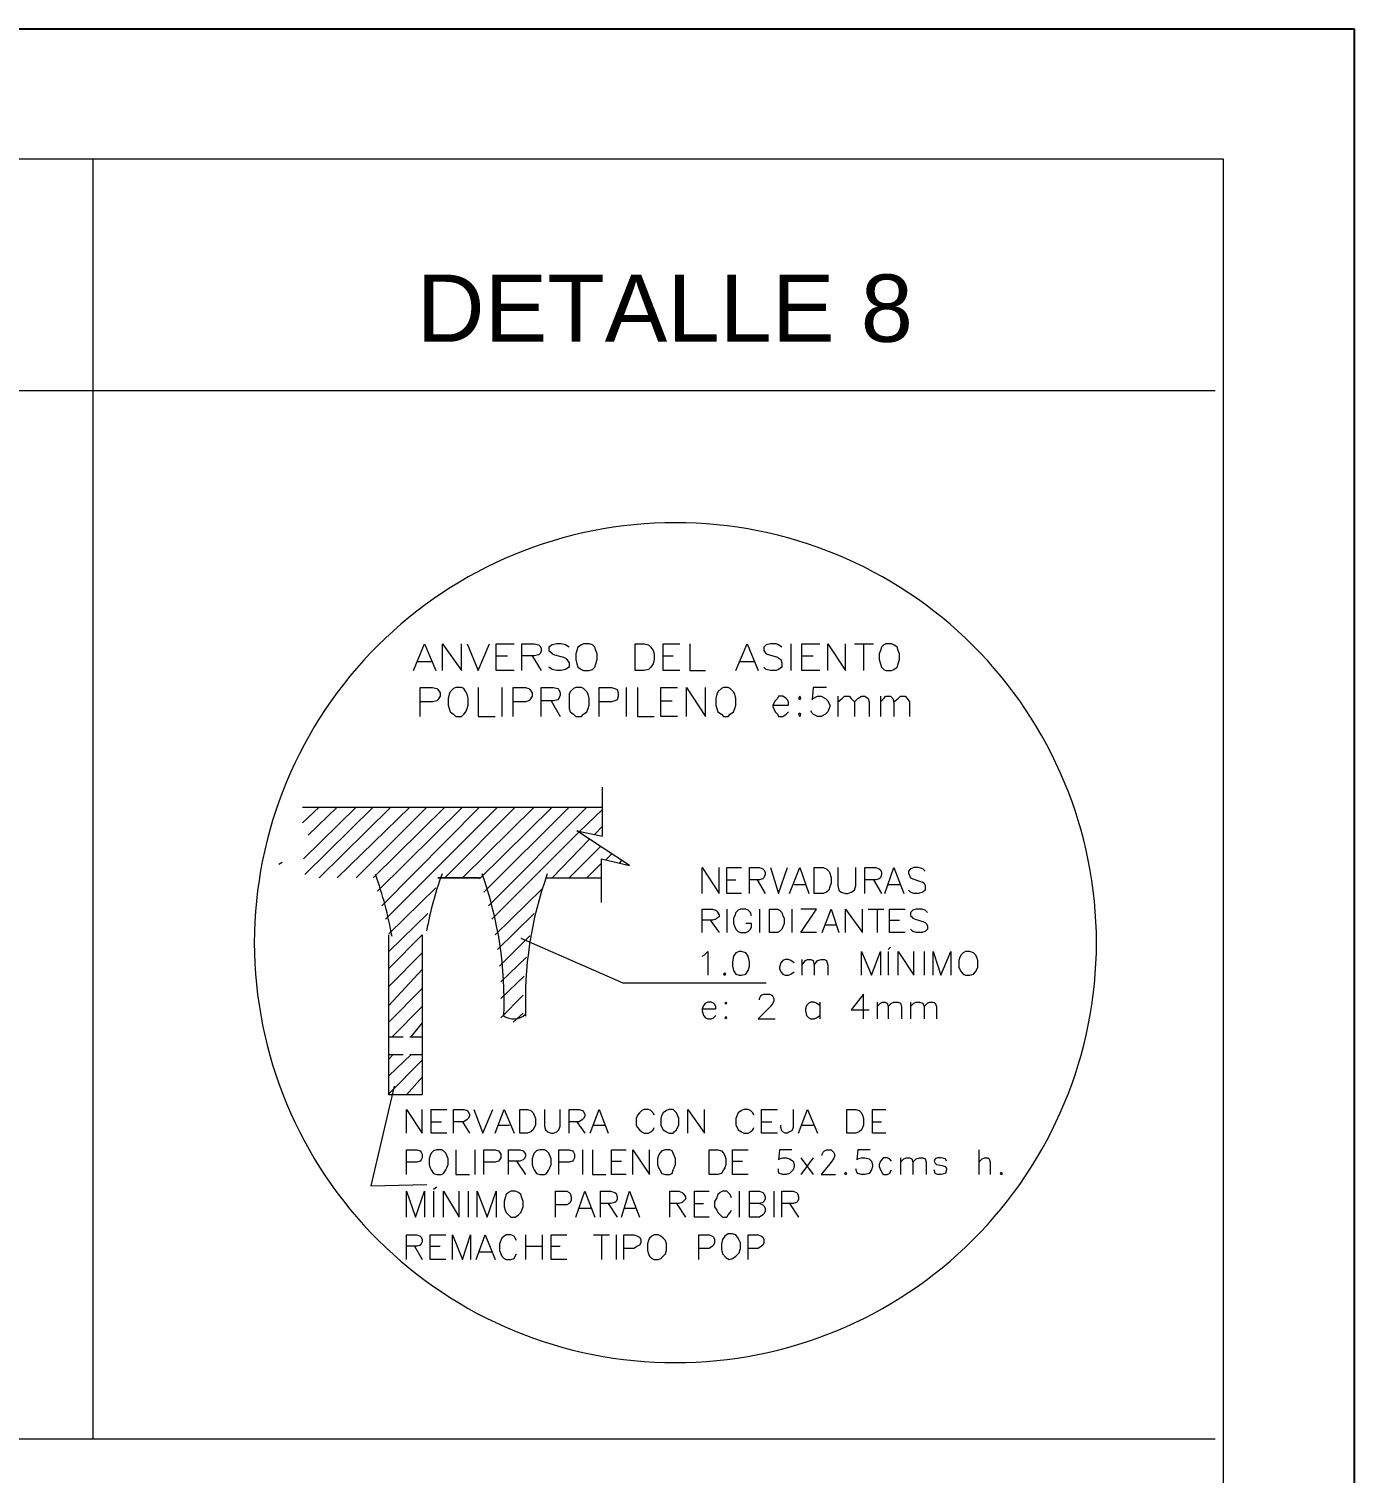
# Model space of a CAD drawing. Header units: inches. Extents: x 0.22 to 6.49, y 0.27 to 4.47.
# Drawn here: x 5.694 to 6.494, y 3.601 to 4.474 of the extents above; entities that cross this region are included whole.
import ezdxf

# ---------------------------------------------------------------- set-up
doc = ezdxf.new("R2010")
doc.units = ezdxf.units.IN
doc.header["$MEASUREMENT"] = 0
for name, color, linetype in [('PDF_PDF10_PDF9_PDF3_PDF5_0', 7, 'Continuous'), ('PDF_PDF10_PDF9_PDF3_PDF5_COTAS', 7, 'Continuous'), ('PDF_PDF10_PDF9_PDF3_PDF5_COTAS-01', 7, 'Continuous'), ('PDF_PDF10_PDF9_PDF3_PDF5_PIEZAS', 7, 'Continuous'), ('PDF_PDF10_PDF9_PDF3_PDF5_TEXTO', 7, 'Continuous'), ('PDF_Texto', 7, 'Continuous')]:
    doc.layers.add(name, color=color, linetype=linetype)
doc.layers.add('PDF_PDF10_PDF9_PDF3_PDF5_LINEAS COMPLEMENTARIAS', color=7, linetype='Continuous', true_color=0x7f7f7f)
doc.styles.add('PDF Arial', font='arial.ttf')

msp = doc.modelspace()

# ---------------------------------------------------------------- linework, layer by layer
at = {"layer": 'PDF_PDF10_PDF9_PDF3_PDF5_0', "lineweight": 5}
msp.add_lwpolyline([(0.29554, 3.62223), (0.29554, 4.39582), (6.41042, 4.39582)], dxfattribs=at)
msp.add_lwpolyline([(5.82973, 3.92205, 0.414214), (6.08421, 3.66826, 0.414214), (6.33868, 3.92205, 0.414214), (6.0842, 4.17586, 0.414214)], format="xyb", close=True, dxfattribs=at)
at = {"layer": 'PDF_PDF10_PDF9_PDF3_PDF5_0', "lineweight": 13}
for points in [[(5.99081, 3.92476), (6.0524, 3.89769), (6.13903, 3.89769)], [(5.91433, 3.83543), (5.90012, 3.77519), (5.93396, 3.77587)]]:
    msp.add_lwpolyline(points, dxfattribs=at)
at = {"layer": 'PDF_PDF10_PDF9_PDF3_PDF5_COTAS', "lineweight": 5}
msp.add_lwpolyline([(0.29554, 4.39582), (6.41516, 4.39582), (6.41516, 0.34923), (0.29554, 0.34923)], close=True, dxfattribs=at)
at = {"layer": 'PDF_PDF10_PDF9_PDF3_PDF5_COTAS-01', "lineweight": 13}
for points in [[(6.03954, 3.94642), (6.03954, 3.97282), (6.05646, 3.96876), (6.02465, 3.98974), (6.04021, 3.98635), (6.04021, 4.01613)], [(5.85883, 3.99447), (5.86898, 4.00395)], [(5.85883, 4.00395), (6.04021, 4.00395)], [(5.85951, 3.97282), (5.89132, 4.00395)], [(5.86019, 3.96334), (5.90147, 4.00395)], [(5.86222, 3.98703), (5.87981, 4.00395)], [(5.86898, 3.96131), (5.9123, 4.00395)], [(5.87981, 3.96131), (5.9238, 4.00395)], [(5.89132, 3.96131), (5.93396, 4.00395)], [(5.90147, 3.96131), (5.94479, 4.00395)], [(5.90418, 3.95319), (5.95561, 4.00395)], [(5.90688, 3.94439), (5.96577, 4.00395)], [(5.90892, 3.93627), (5.9766, 4.00395)], [(5.94479, 3.96131), (5.98742, 4.00395)], [(5.95561, 3.96131), (5.99893, 4.00395)], [(5.96577, 3.96063), (6.00976, 4.00395)], [(5.96847, 3.95251), (6.01991, 4.00395)], [(5.97118, 3.94439), (6.03074, 4.00395)], [(6.04021, 4.0026), (6.026, 3.98906), (5.97321, 3.93627)], [(6.03548, 3.98771), (6.04021, 3.99244)], [(6.00976, 3.96131), (6.03209, 3.98432)], [(6.01991, 3.96131), (6.03886, 3.98026)], [(6.04224, 3.97214), (6.04563, 3.97552)], [(5.84462, 3.96943), (5.84665, 3.97079)], [(6.03074, 3.96131), (6.03954, 3.97011)], [(6.05037, 3.97011), (6.05172, 3.97146)], [(5.91095, 3.92747), (5.93937, 3.95522)], [(5.96577, 3.96131), (5.94072, 3.96131), (5.96577, 3.96131)], [(5.97524, 3.92679), (6.00367, 3.95454)], [(6.0057, 3.96131), (6.03954, 3.96131)], [(5.91095, 3.91664), (5.93463, 3.93965)], [(5.9766, 3.918), (5.99893, 3.93965)], [(5.91095, 3.90649), (5.93125, 3.92679), (5.93125, 3.83001), (5.91095, 3.83001), (5.91095, 3.92679)], [(5.97795, 3.90784), (5.99622, 3.92612)], [(5.91095, 3.89566), (5.93125, 3.91596)], [(5.97863, 3.89837), (5.99419, 3.91326)], [(5.91095, 3.88416), (5.93125, 3.90581)], [(5.97863, 3.88822), (5.99284, 3.90175)], [(5.91095, 3.874), (5.93125, 3.89431)], [(5.97863, 3.87671), (5.99216, 3.89025)], [(5.91298, 3.8652), (5.93125, 3.88348)], [(5.98607, 3.874), (5.99216, 3.87942)], [(5.92448, 3.8652), (5.93125, 3.87333)], [(5.91095, 3.85167), (5.91365, 3.85438)], [(5.91095, 3.84152), (5.92448, 3.85438)], [(5.91095, 3.83069), (5.93125, 3.85099)], [(5.92177, 3.83001), (5.93125, 3.84084)]]:
    msp.add_lwpolyline(points, dxfattribs=at)
at = {"layer": 'PDF_PDF10_PDF9_PDF3_PDF5_COTAS-01', "lineweight": 18}
for points in [[(5.91095, 3.8652), (5.91974, 3.8652)], [(5.9238, 3.8652), (5.93125, 3.8652)], [(5.91095, 3.85438), (5.91974, 3.85438)], [(5.9238, 3.85438), (5.93125, 3.85438)]]:
    msp.add_lwpolyline(points, dxfattribs=at)
at = {"layer": 'PDF_PDF10_PDF9_PDF3_PDF5_COTAS-01', "lineweight": 13}
for centre, radius, start, end in [((5.68993, 3.88651), 0.22643, 9.96511, 19.82905), ((6.1569, 3.88722), 0.227, 160.31643, 169.31674), ((5.7536, 3.8872), 0.22706, 357.60477, 19.68273), ((6.22057, 3.8872), 0.22706, 160.31727, 182.39523), ((5.98641, 3.88652), 0.01049, 233.79213, 313.04138)]:
    msp.add_arc(centre, radius, start, end, dxfattribs=at)
at = {"layer": 'PDF_PDF10_PDF9_PDF3_PDF5_LINEAS COMPLEMENTARIAS', "lineweight": 5}
for points in [[(5.73227, 3.62223), (5.73227, 4.39582)], [(0.29554, 4.25572), (6.41042, 4.25572)], [(0.29554, 3.62223), (6.41042, 3.62223)]]:
    msp.add_lwpolyline(points, dxfattribs=at)
at = {"layer": 'PDF_PDF10_PDF9_PDF3_PDF5_PIEZAS', "lineweight": 25}
msp.add_lwpolyline([(6.49435, 4.47432), (6.49435, 0.27072), (0.21703, 0.27072), (0.21703, 4.47432)], close=True, dxfattribs=at)
at = {"layer": 'PDF_PDF10_PDF9_PDF3_PDF5_TEXTO', "lineweight": 18}
for points in [[(5.92584, 4.08652), (5.9326, 4.10276), (5.93937, 4.08652)], [(5.94343, 4.08652), (5.94343, 4.10276), (5.95494, 4.08652), (5.95494, 4.10276)], [(5.95832, 4.10276), (5.96509, 4.08652), (5.97186, 4.10276)], [(5.98675, 4.08652), (5.97592, 4.08652), (5.97592, 4.10276), (5.98675, 4.10276)], [(5.99148, 4.08652), (5.99148, 4.10276), (5.99893, 4.10276), (6.00164, 4.10208), (6.00231, 4.10141), (6.00299, 4.10005), (6.00299, 4.09802), (6.00231, 4.09667), (6.00164, 4.09599), (5.99893, 4.09532), (5.99148, 4.09532)], [(6.01991, 4.10073), (6.01788, 4.10208), (6.01517, 4.10276), (6.01247, 4.10276), (6.00976, 4.10208), (6.00773, 4.10073), (6.00773, 4.0987), (6.00908, 4.09735), (6.00976, 4.09667), (6.01111, 4.09599), (6.01653, 4.09464), (6.01788, 4.09396), (6.01856, 4.09329), (6.01991, 4.09126), (6.01991, 4.08855), (6.01788, 4.0872), (6.01517, 4.08652), (6.01247, 4.08652), (6.00976, 4.0872), (6.00773, 4.08855)], [(6.08691, 4.08652), (6.07676, 4.08652), (6.07676, 4.10276), (6.08691, 4.10276)], [(6.093, 4.10276), (6.093, 4.08652), (6.10248, 4.08652)], [(6.12075, 4.08652), (6.12752, 4.10276), (6.13429, 4.08652)], [(6.1485, 4.10073), (6.14647, 4.10208), (6.14512, 4.10276), (6.14173, 4.10276), (6.13903, 4.10208), (6.13767, 4.10073), (6.13767, 4.0987), (6.13835, 4.09735), (6.13903, 4.09667), (6.14106, 4.09599), (6.1458, 4.09464), (6.14647, 4.09396), (6.14783, 4.09329), (6.1485, 4.09126), (6.1485, 4.08855), (6.14647, 4.0872), (6.14512, 4.08652), (6.14173, 4.08652), (6.13903, 4.0872), (6.13767, 4.08855)], [(6.15392, 4.10276), (6.15392, 4.08652)], [(6.17151, 4.08652), (6.16068, 4.08652), (6.16068, 4.10276), (6.17151, 4.10276)], [(6.17625, 4.08652), (6.17625, 4.10276), (6.18708, 4.08652), (6.18708, 4.10276)], [(6.19249, 4.10276), (6.204, 4.10276)], [(6.19791, 4.10276), (6.19791, 4.08652)], [(5.97592, 4.09532), (5.98269, 4.09532)], [(5.99758, 4.09532), (6.00299, 4.08652)], [(6.07676, 4.09532), (6.08285, 4.09532)], [(6.16068, 4.09532), (6.16745, 4.09532)], [(5.92854, 4.09193), (5.93666, 4.09193)], [(6.12346, 4.09193), (6.13158, 4.09193)], [(5.9299, 4.05877), (5.9299, 4.07637), (5.93734, 4.07637), (5.94005, 4.07569), (5.94072, 4.07501), (5.94208, 4.07298), (5.94208, 4.07095), (5.94072, 4.06892), (5.94005, 4.06824), (5.93734, 4.06757), (5.9299, 4.06757)], [(5.96509, 4.07637), (5.96509, 4.05877), (5.97524, 4.05877)], [(5.9793, 4.07637), (5.9793, 4.05877)], [(5.98607, 4.05877), (5.98607, 4.07637), (5.99352, 4.07637), (5.99555, 4.07569), (5.99622, 4.07501), (5.99758, 4.07298), (5.99758, 4.07095), (5.99622, 4.06892), (5.99555, 4.06824), (5.99352, 4.06757), (5.98607, 4.06757)], [(6.00299, 4.05877), (6.00299, 4.07637), (6.01044, 4.07637), (6.01314, 4.07569), (6.01382, 4.07501), (6.0145, 4.07298), (6.0145, 4.07163), (6.01382, 4.0696), (6.01314, 4.06892), (6.01044, 4.06824), (6.00299, 4.06824)], [(6.03818, 4.05877), (6.03818, 4.07637), (6.04563, 4.07637), (6.04766, 4.07569), (6.04901, 4.07501), (6.04969, 4.07298), (6.04969, 4.07095), (6.04901, 4.06892), (6.04766, 4.06824), (6.04563, 4.06757), (6.03818, 4.06757)], [(6.05443, 4.07637), (6.05443, 4.05877)], [(6.0612, 4.07637), (6.0612, 4.05877), (6.07135, 4.05877)], [(6.08556, 4.05877), (6.07541, 4.05877), (6.07541, 4.07637), (6.08556, 4.07637)], [(6.09097, 4.05877), (6.09097, 4.07637), (6.10248, 4.05877), (6.10248, 4.07637)], [(6.17557, 4.07637), (6.16745, 4.07637), (6.16678, 4.06892), (6.16745, 4.0696), (6.17016, 4.07095), (6.17219, 4.07095), (6.1749, 4.0696), (6.17625, 4.06824), (6.1776, 4.06554), (6.1776, 4.06486), (6.17625, 4.06148), (6.1749, 4.06012), (6.17219, 4.05877), (6.17016, 4.05877), (6.16745, 4.06012), (6.16678, 4.0608), (6.1661, 4.06215)], [(6.00908, 4.06824), (6.0145, 4.05877)], [(6.07541, 4.06824), (6.08218, 4.06824)], [(6.14309, 4.06554), (6.15256, 4.06554), (6.15256, 4.06757), (6.15189, 4.06892), (6.15121, 4.0696), (6.14918, 4.07095), (6.14647, 4.07095), (6.1458, 4.0696), (6.14444, 4.06824), (6.14309, 4.06554), (6.14309, 4.06486), (6.14444, 4.06148), (6.1458, 4.06012), (6.14647, 4.05877), (6.14918, 4.05877), (6.15121, 4.06012), (6.15256, 4.06148)], [(6.18234, 4.07095), (6.18234, 4.05877)], [(6.18234, 4.06757), (6.18505, 4.0696), (6.1864, 4.07095), (6.18911, 4.07095), (6.19046, 4.0696), (6.19249, 4.06757), (6.19249, 4.05877)], [(6.19249, 4.06757), (6.19452, 4.0696), (6.19656, 4.07095), (6.19859, 4.07095), (6.20062, 4.0696), (6.20129, 4.06757), (6.20129, 4.05877)], [(6.20806, 4.07095), (6.20806, 4.05877)], [(6.20806, 4.06757), (6.21009, 4.0696), (6.21144, 4.07095), (6.21415, 4.07095), (6.21551, 4.0696), (6.21618, 4.06757), (6.21618, 4.05877)], [(6.21618, 4.06757), (6.21889, 4.0696), (6.22024, 4.07095), (6.22295, 4.07095), (6.2243, 4.0696), (6.22566, 4.06757), (6.22566, 4.05877)], [(6.10045, 3.95184), (6.10045, 3.9674), (6.1106, 3.95184), (6.1106, 3.9674)], [(6.12414, 3.95184), (6.11534, 3.95184), (6.11534, 3.9674), (6.12414, 3.9674)], [(6.12888, 3.95184), (6.12888, 3.9674), (6.13497, 3.9674), (6.137, 3.96672), (6.13767, 3.96605), (6.13835, 3.96469), (6.13835, 3.96334), (6.13767, 3.96131), (6.137, 3.96063), (6.13497, 3.95996), (6.12888, 3.95996)], [(6.14173, 3.9674), (6.14647, 3.95184), (6.15189, 3.9674)], [(6.15324, 3.95184), (6.15933, 3.9674), (6.16475, 3.95184)], [(6.18234, 3.9674), (6.18234, 3.95657), (6.18302, 3.95387), (6.18437, 3.95251), (6.18708, 3.95184), (6.18843, 3.95184), (6.19046, 3.95251), (6.19249, 3.95387), (6.19317, 3.95657), (6.19317, 3.9674)], [(6.19859, 3.95184), (6.19859, 3.9674), (6.20535, 3.9674), (6.20738, 3.96672), (6.20806, 3.96605), (6.20874, 3.96469), (6.20874, 3.96334), (6.20806, 3.96131), (6.20738, 3.96063), (6.20535, 3.95996), (6.19859, 3.95996)], [(6.21077, 3.95184), (6.21618, 3.9674), (6.22227, 3.95184)], [(6.23513, 3.96537), (6.23378, 3.96672), (6.23107, 3.9674), (6.22836, 3.9674), (6.22633, 3.96672), (6.22498, 3.96537), (6.22498, 3.96402), (6.22566, 3.96266), (6.22633, 3.96131), (6.22769, 3.96063), (6.23175, 3.95928), (6.23378, 3.9586), (6.23446, 3.95793), (6.23513, 3.95657), (6.23513, 3.95387), (6.23378, 3.95251), (6.23107, 3.95184), (6.22836, 3.95184), (6.22633, 3.95251), (6.22498, 3.95387)], [(6.11534, 3.95996), (6.12075, 3.95996)], [(6.13361, 3.95996), (6.13835, 3.95184)], [(6.15595, 3.95725), (6.16272, 3.95725)], [(6.204, 3.95996), (6.20874, 3.95184)], [(6.2128, 3.95725), (6.22024, 3.95725)], [(6.10045, 3.92815), (6.10045, 3.94236), (6.10654, 3.94236), (6.10857, 3.94168), (6.10925, 3.94101), (6.1106, 3.93898), (6.1106, 3.93762), (6.10925, 3.93695), (6.10857, 3.93627), (6.10654, 3.93559), (6.10045, 3.93559)], [(6.11534, 3.94236), (6.11534, 3.92815)], [(6.13023, 3.9383), (6.12955, 3.94033), (6.1282, 3.94168), (6.12684, 3.94236), (6.12346, 3.94236), (6.12211, 3.94168), (6.12075, 3.94033), (6.12008, 3.9383), (6.1194, 3.93695), (6.1194, 3.93356), (6.12008, 3.93153), (6.12075, 3.93018), (6.12211, 3.92882), (6.12346, 3.92815), (6.12684, 3.92815), (6.1282, 3.92882), (6.12955, 3.93018), (6.13023, 3.93153), (6.13023, 3.93356), (6.12684, 3.93356)], [(6.13497, 3.94236), (6.13497, 3.92815)], [(6.15459, 3.94236), (6.15459, 3.92815)], [(6.16948, 3.92815), (6.16001, 3.92815), (6.16948, 3.94236), (6.16001, 3.94236)], [(6.17287, 3.92815), (6.17828, 3.94236), (6.18302, 3.92815)], [(6.18708, 3.92815), (6.18708, 3.94236), (6.19723, 3.92815), (6.19723, 3.94236)], [(6.20062, 3.94236), (6.21009, 3.94236)], [(6.20603, 3.94236), (6.20603, 3.92815)], [(6.22295, 3.92815), (6.21348, 3.92815), (6.21348, 3.94236), (6.22295, 3.94236)], [(6.23649, 3.94033), (6.23513, 3.94168), (6.2331, 3.94236), (6.22972, 3.94236), (6.22769, 3.94168), (6.22633, 3.94033), (6.22633, 3.9383), (6.22701, 3.93762), (6.22769, 3.93695), (6.22904, 3.93627), (6.23378, 3.93492), (6.23513, 3.93424), (6.23581, 3.93356), (6.23649, 3.93221), (6.23649, 3.93018), (6.23513, 3.92882), (6.2331, 3.92815), (6.22972, 3.92815), (6.22769, 3.92882), (6.22633, 3.93018)], [(6.10519, 3.93559), (6.1106, 3.92815)], [(6.1749, 3.93288), (6.18099, 3.93288)], [(6.21348, 3.93559), (6.21957, 3.93559)], [(6.2128, 3.918), (6.21415, 3.91935)], [(6.10045, 3.91393), (6.1018, 3.91461), (6.10383, 3.91664), (6.10383, 3.90243)], [(6.15595, 3.90987), (6.15392, 3.91123), (6.15256, 3.9119), (6.15053, 3.9119), (6.14918, 3.91123), (6.14783, 3.90987), (6.14715, 3.90717), (6.14715, 3.90649), (6.14783, 3.90446), (6.14918, 3.90311), (6.15053, 3.90243), (6.15256, 3.90243), (6.15392, 3.90311), (6.15595, 3.90446)], [(6.16068, 3.9119), (6.16068, 3.90243)], [(6.16068, 3.90852), (6.16272, 3.91123), (6.16407, 3.9119), (6.1661, 3.9119), (6.16745, 3.91123), (6.16813, 3.90852), (6.16813, 3.90243)], [(6.16813, 3.90852), (6.17016, 3.91123), (6.17219, 3.9119), (6.17422, 3.9119), (6.17557, 3.91123), (6.17625, 3.90852), (6.17625, 3.90243)], [(6.19656, 3.90243), (6.19656, 3.91664), (6.20265, 3.90243), (6.20806, 3.91664), (6.20806, 3.90243)], [(6.2128, 3.91664), (6.2128, 3.90243)], [(6.21889, 3.90243), (6.21889, 3.91664), (6.22836, 3.90243), (6.22836, 3.91664)], [(6.23446, 3.91664), (6.23446, 3.90243)], [(6.23987, 3.90243), (6.23987, 3.91664), (6.24461, 3.90243), (6.2507, 3.91664), (6.2507, 3.90243)], [(6.10045, 3.88212), (6.10857, 3.88212), (6.10857, 3.88348), (6.10789, 3.88483), (6.10722, 3.88551), (6.10586, 3.88619), (6.10383, 3.88619), (6.10248, 3.88551), (6.10113, 3.88416), (6.10045, 3.88212), (6.10045, 3.88077), (6.10113, 3.87806), (6.10248, 3.87671), (6.10383, 3.87603), (6.10586, 3.87603), (6.10722, 3.87671), (6.10857, 3.87806)], [(6.13497, 3.88754), (6.13497, 3.88822), (6.13564, 3.88957), (6.13632, 3.89025), (6.13767, 3.89092), (6.14106, 3.89092), (6.14241, 3.89025), (6.14309, 3.88957), (6.14376, 3.88822), (6.14376, 3.88686), (6.14309, 3.88551), (6.14173, 3.88348), (6.13429, 3.87603), (6.14444, 3.87603)], [(6.17151, 3.88416), (6.16948, 3.88551), (6.16813, 3.88619), (6.1661, 3.88619), (6.16475, 3.88551), (6.16339, 3.88416), (6.16272, 3.88212), (6.16272, 3.88077), (6.16339, 3.87806), (6.16475, 3.87671), (6.1661, 3.87603), (6.16813, 3.87603), (6.16948, 3.87671), (6.17151, 3.87806)], [(6.17151, 3.88619), (6.17151, 3.87603)], [(6.19791, 3.87603), (6.19791, 3.89092), (6.19046, 3.88145), (6.20129, 3.88145)], [(6.20603, 3.88619), (6.20603, 3.87603)], [(6.20603, 3.88348), (6.20806, 3.88551), (6.20941, 3.88619), (6.21077, 3.88619), (6.21212, 3.88551), (6.2128, 3.88348), (6.2128, 3.87603)], [(6.2128, 3.88348), (6.21483, 3.88551), (6.21618, 3.88619), (6.21889, 3.88619), (6.22024, 3.88551), (6.22092, 3.88348), (6.22092, 3.87603)], [(6.22633, 3.88619), (6.22633, 3.87603)], [(6.22633, 3.88348), (6.22836, 3.88551), (6.22972, 3.88619), (6.23175, 3.88619), (6.23378, 3.88551), (6.23446, 3.88348), (6.23446, 3.87603)], [(6.23446, 3.88348), (6.23649, 3.88551), (6.23784, 3.88619), (6.23987, 3.88619), (6.24122, 3.88551), (6.2419, 3.88348), (6.2419, 3.87603)], [(5.92177, 3.807), (5.92177, 3.82121), (5.93125, 3.807), (5.93125, 3.82121)], [(5.94614, 3.807), (5.93666, 3.807), (5.93666, 3.82121), (5.94614, 3.82121)], [(5.9502, 3.807), (5.9502, 3.82121), (5.95629, 3.82121), (5.95832, 3.82054), (5.959, 3.81986), (5.95968, 3.81851), (5.95968, 3.81715), (5.959, 3.8158), (5.95832, 3.81512), (5.95629, 3.81377), (5.9502, 3.81377)], [(5.96238, 3.82121), (5.9678, 3.807), (5.97389, 3.82121)], [(5.97524, 3.807), (5.98066, 3.82121), (5.98675, 3.807)], [(6.00502, 3.82121), (6.00502, 3.81106), (6.0057, 3.80903), (6.00705, 3.80768), (6.00908, 3.807), (6.01044, 3.807), (6.01247, 3.80768), (6.01382, 3.80903), (6.0145, 3.81106), (6.0145, 3.82121)], [(6.01991, 3.807), (6.01991, 3.82121), (6.026, 3.82121), (6.02803, 3.82054), (6.02871, 3.81986), (6.02939, 3.81851), (6.02939, 3.81715), (6.02871, 3.8158), (6.02803, 3.81512), (6.026, 3.81377), (6.01991, 3.81377)], [(6.03277, 3.807), (6.03818, 3.82121), (6.0436, 3.807)], [(6.07135, 3.81783), (6.07067, 3.81918), (6.06932, 3.82054), (6.06796, 3.82121), (6.06526, 3.82121), (6.0639, 3.82054), (6.06255, 3.81918), (6.0612, 3.81783), (6.06052, 3.8158), (6.06052, 3.81174), (6.0612, 3.81038), (6.06255, 3.80903), (6.0639, 3.80768), (6.06526, 3.807), (6.06796, 3.807), (6.06932, 3.80768), (6.07067, 3.80903), (6.07135, 3.81038)], [(6.09165, 3.807), (6.09165, 3.82121), (6.1018, 3.807), (6.1018, 3.82121)], [(6.13158, 3.81783), (6.13091, 3.81918), (6.12955, 3.82054), (6.1282, 3.82121), (6.12549, 3.82121), (6.12414, 3.82054), (6.12211, 3.81918), (6.12143, 3.81783), (6.12075, 3.8158), (6.12075, 3.81174), (6.12143, 3.81038), (6.12211, 3.80903), (6.12414, 3.80768), (6.12549, 3.807), (6.1282, 3.807), (6.12955, 3.80768), (6.13091, 3.80903), (6.13158, 3.81038)], [(6.1458, 3.807), (6.13632, 3.807), (6.13632, 3.82121), (6.1458, 3.82121)], [(6.15527, 3.82121), (6.15527, 3.81038), (6.15459, 3.80835), (6.15324, 3.80768), (6.15189, 3.807), (6.15053, 3.807), (6.14918, 3.80768), (6.1485, 3.80835), (6.14783, 3.81038), (6.14783, 3.81174)], [(6.15865, 3.807), (6.16407, 3.82121), (6.17016, 3.807)], [(6.21144, 3.807), (6.20332, 3.807), (6.20332, 3.82121), (6.21144, 3.82121)], [(5.93666, 3.81377), (5.94276, 3.81377)], [(5.95561, 3.81377), (5.95968, 3.807)], [(5.97727, 3.81174), (5.98404, 3.81174)], [(6.02465, 3.81377), (6.02939, 3.807)], [(6.0348, 3.81174), (6.04157, 3.81174)], [(6.13632, 3.81377), (6.14241, 3.81377)], [(6.16068, 3.81174), (6.16745, 3.81174)], [(6.20332, 3.81377), (6.20874, 3.81377)], [(5.92177, 3.78196), (5.92177, 3.79685), (5.92787, 3.79685), (5.9299, 3.79617), (5.93057, 3.79549), (5.93125, 3.79414), (5.93125, 3.79211), (5.93057, 3.79076), (5.9299, 3.79008), (5.92787, 3.7894), (5.92177, 3.7894)], [(5.95155, 3.79685), (5.95155, 3.78196), (5.95968, 3.78196)], [(5.96306, 3.79685), (5.96306, 3.78196)], [(5.96847, 3.78196), (5.96847, 3.79685), (5.97524, 3.79685), (5.97727, 3.79617), (5.97795, 3.79549), (5.97863, 3.79414), (5.97863, 3.79211), (5.97795, 3.79076), (5.97727, 3.79008), (5.97524, 3.7894), (5.96847, 3.7894)], [(5.98336, 3.78196), (5.98336, 3.79685), (5.99013, 3.79685), (5.99216, 3.79617), (5.99284, 3.79549), (5.99352, 3.79414), (5.99352, 3.79279), (5.99284, 3.79143), (5.99216, 3.79076), (5.99013, 3.79008), (5.98336, 3.79008)], [(5.9881, 3.79008), (5.99352, 3.78196)], [(6.01382, 3.78196), (6.01382, 3.79685), (6.01991, 3.79685), (6.02194, 3.79617), (6.02262, 3.79549), (6.02329, 3.79414), (6.02329, 3.79211), (6.02262, 3.79076), (6.02194, 3.79008), (6.01991, 3.7894), (6.01382, 3.7894)], [(6.02803, 3.79685), (6.02803, 3.78196)], [(6.03412, 3.79685), (6.03412, 3.78196), (6.04224, 3.78196)], [(6.05443, 3.78196), (6.04563, 3.78196), (6.04563, 3.79685), (6.05443, 3.79685)], [(6.04563, 3.79008), (6.05172, 3.79008)], [(6.05849, 3.78196), (6.05849, 3.79685), (6.06864, 3.78196), (6.06864, 3.79685)], [(6.1282, 3.78196), (6.11872, 3.78196), (6.11872, 3.79685), (6.1282, 3.79685)], [(6.11872, 3.79008), (6.12481, 3.79008)], [(6.15459, 3.79685), (6.14715, 3.79685), (6.14647, 3.79076), (6.14715, 3.79143), (6.14918, 3.79211), (6.15121, 3.79211), (6.15324, 3.79143), (6.15527, 3.79008), (6.15595, 3.78805), (6.15595, 3.7867), (6.15527, 3.78467), (6.15324, 3.78264), (6.15121, 3.78196), (6.14918, 3.78196), (6.14715, 3.78264), (6.14647, 3.78331), (6.14647, 3.78534)], [(6.16001, 3.79211), (6.16745, 3.78196)], [(6.16745, 3.79211), (6.16001, 3.78196)], [(6.17287, 3.79346), (6.17287, 3.79414), (6.17354, 3.79549), (6.17422, 3.79617), (6.17557, 3.79685), (6.17828, 3.79685), (6.17896, 3.79617), (6.17964, 3.79549), (6.18031, 3.79414), (6.18031, 3.79279), (6.17964, 3.79143), (6.17828, 3.7894), (6.17219, 3.78196), (6.18099, 3.78196)], [(6.20197, 3.79685), (6.19452, 3.79685), (6.19385, 3.79076), (6.19452, 3.79143), (6.19656, 3.79211), (6.19859, 3.79211), (6.20129, 3.79143), (6.20265, 3.79008), (6.20332, 3.78805), (6.20332, 3.7867), (6.20265, 3.78467), (6.20129, 3.78264), (6.19859, 3.78196), (6.19656, 3.78196), (6.19452, 3.78264), (6.19385, 3.78331), (6.19317, 3.78534)], [(6.21483, 3.79008), (6.21348, 3.79143), (6.21212, 3.79211), (6.21009, 3.79211), (6.20941, 3.79143), (6.20806, 3.79008), (6.20738, 3.78805), (6.20738, 3.7867), (6.20806, 3.78467), (6.20941, 3.78264), (6.21009, 3.78196), (6.21212, 3.78196), (6.21348, 3.78264), (6.21483, 3.78467)], [(6.22024, 3.79211), (6.22024, 3.78196)], [(6.22024, 3.7894), (6.22227, 3.79143), (6.22363, 3.79211), (6.22566, 3.79211), (6.22701, 3.79143), (6.22769, 3.7894), (6.22769, 3.78196)], [(6.22769, 3.7894), (6.22972, 3.79143), (6.23175, 3.79211), (6.23378, 3.79211), (6.23513, 3.79143), (6.23581, 3.7894), (6.23581, 3.78196)], [(6.24799, 3.79008), (6.24732, 3.79143), (6.24461, 3.79211), (6.24258, 3.79211), (6.24122, 3.79143), (6.24055, 3.79008), (6.24122, 3.78873), (6.2419, 3.78805), (6.24528, 3.78737), (6.24732, 3.7867), (6.24799, 3.78534), (6.24799, 3.78467), (6.24732, 3.78264), (6.24461, 3.78196), (6.24258, 3.78196), (6.24122, 3.78264), (6.24055, 3.78467)], [(6.26762, 3.79685), (6.26762, 3.78196)], [(6.26762, 3.7894), (6.26965, 3.79143), (6.271, 3.79211), (6.27303, 3.79211), (6.27371, 3.79143), (6.27439, 3.7894), (6.27439, 3.78196)], [(5.92177, 3.75624), (5.92177, 3.77181), (5.92719, 3.75624), (5.9326, 3.77181), (5.9326, 3.75624)], [(5.93802, 3.77316), (5.94005, 3.77451)], [(5.93802, 3.77181), (5.93802, 3.75624)], [(5.94411, 3.75624), (5.94411, 3.77181), (5.95358, 3.75624), (5.95358, 3.77181)], [(5.959, 3.77181), (5.959, 3.75624)], [(5.96441, 3.75624), (5.96441, 3.77181), (5.9705, 3.75624), (5.97592, 3.77181), (5.97592, 3.75624)], [(6.01179, 3.75624), (6.01179, 3.77181), (6.01856, 3.77181), (6.01991, 3.77113), (6.02059, 3.77045), (6.02126, 3.76842), (6.02126, 3.76639), (6.02059, 3.76504), (6.01991, 3.76436), (6.01856, 3.76368), (6.01179, 3.76368)], [(6.02397, 3.75624), (6.02939, 3.77181), (6.03548, 3.75624)], [(6.03886, 3.75624), (6.03886, 3.77181), (6.04495, 3.77181), (6.04766, 3.77113), (6.04834, 3.77045), (6.04901, 3.76842), (6.04901, 3.76707), (6.04834, 3.76572), (6.04766, 3.76504), (6.04495, 3.76436), (6.03886, 3.76436)], [(6.05172, 3.75624), (6.05646, 3.77181), (6.06255, 3.75624)], [(6.08082, 3.75624), (6.08082, 3.77181), (6.08624, 3.77181), (6.08827, 3.77113), (6.08894, 3.77045), (6.0903, 3.76842), (6.0903, 3.76707), (6.08894, 3.76572), (6.08827, 3.76504), (6.08624, 3.76436), (6.08082, 3.76436)], [(6.10451, 3.75624), (6.09571, 3.75624), (6.09571, 3.77181), (6.10451, 3.77181)], [(6.11805, 3.76775), (6.11737, 3.76978), (6.11602, 3.77113), (6.11534, 3.77181), (6.11263, 3.77181), (6.11128, 3.77113), (6.10992, 3.76978), (6.10925, 3.76775), (6.10789, 3.76572), (6.10789, 3.76233), (6.10925, 3.7603), (6.10992, 3.75895), (6.11128, 3.75759), (6.11263, 3.75624), (6.11534, 3.75624), (6.11602, 3.75759), (6.11737, 3.75895), (6.11805, 3.7603)], [(6.12278, 3.77181), (6.12278, 3.75624)], [(6.13497, 3.76436), (6.137, 3.76368), (6.13767, 3.76301), (6.13835, 3.76165), (6.13835, 3.75962), (6.13767, 3.75827), (6.137, 3.75759), (6.13497, 3.75624), (6.12888, 3.75624), (6.12888, 3.77181), (6.13497, 3.77181), (6.137, 3.77113), (6.13767, 3.77045), (6.13835, 3.76842), (6.13835, 3.76707), (6.13767, 3.76572), (6.137, 3.76504), (6.13497, 3.76436), (6.12888, 3.76436)], [(6.14376, 3.77181), (6.14376, 3.75624)], [(6.1485, 3.75624), (6.1485, 3.77181), (6.15527, 3.77181), (6.1573, 3.77113), (6.15798, 3.77045), (6.15865, 3.76842), (6.15865, 3.76707), (6.15798, 3.76572), (6.1573, 3.76504), (6.15527, 3.76436), (6.1485, 3.76436)], [(6.0436, 3.76436), (6.04901, 3.75624)], [(6.08488, 3.76436), (6.0903, 3.75624)], [(6.09571, 3.76436), (6.10113, 3.76436)], [(6.15324, 3.76436), (6.15865, 3.75624)], [(6.026, 3.76165), (6.03345, 3.76165)], [(6.05307, 3.76165), (6.05984, 3.76165)], [(5.92177, 3.73052), (5.92177, 3.74541), (5.92787, 3.74541), (5.9299, 3.74473), (5.93057, 3.74406), (5.93125, 3.7427), (5.93125, 3.74135), (5.93057, 3.74), (5.9299, 3.73932), (5.92787, 3.73864), (5.92177, 3.73864)], [(5.94546, 3.73052), (5.93599, 3.73052), (5.93599, 3.74541), (5.94546, 3.74541)], [(5.94952, 3.73052), (5.94952, 3.74541), (5.95561, 3.73052), (5.96035, 3.74541), (5.96035, 3.73052)], [(5.96374, 3.73052), (5.96915, 3.74541), (5.97524, 3.73052)], [(5.9881, 3.74203), (5.98742, 3.74338), (5.98675, 3.74473), (5.98472, 3.74541), (5.98201, 3.74541), (5.98066, 3.74473), (5.9793, 3.74338), (5.97863, 3.74203), (5.97795, 3.74), (5.97795, 3.73594), (5.97863, 3.73391), (5.9793, 3.73255), (5.98066, 3.7312), (5.98201, 3.73052), (5.98472, 3.73052), (5.98675, 3.7312), (5.98742, 3.73255), (5.9881, 3.73391)], [(5.99352, 3.74541), (5.99352, 3.73052)], [(6.00367, 3.74541), (6.00367, 3.73052)], [(6.01856, 3.73052), (6.00908, 3.73052), (6.00908, 3.74541), (6.01856, 3.74541)], [(6.0348, 3.74541), (6.04428, 3.74541)], [(6.03954, 3.74541), (6.03954, 3.73052)], [(6.04834, 3.74541), (6.04834, 3.73052)], [(6.05307, 3.73052), (6.05307, 3.74541), (6.05916, 3.74541), (6.0612, 3.74473), (6.06255, 3.74406), (6.06323, 3.7427), (6.06323, 3.74067), (6.06255, 3.73932), (6.0612, 3.73864), (6.05916, 3.73729), (6.05307, 3.73729)], [(6.09842, 3.73052), (6.09842, 3.74541), (6.10451, 3.74541), (6.10654, 3.74473), (6.10722, 3.74406), (6.10789, 3.7427), (6.10789, 3.74067), (6.10722, 3.73932), (6.10654, 3.73864), (6.10451, 3.73729), (6.09842, 3.73729)], [(6.1282, 3.73052), (6.1282, 3.74541), (6.13429, 3.74541), (6.13632, 3.74473), (6.137, 3.74406), (6.13767, 3.7427), (6.13767, 3.74067), (6.137, 3.73932), (6.13632, 3.73864), (6.13429, 3.73729), (6.1282, 3.73729)], [(5.92651, 3.73864), (5.93125, 3.73052)], [(5.93599, 3.73864), (5.94208, 3.73864)], [(5.99352, 3.73864), (6.00367, 3.73864)], [(6.00908, 3.73864), (6.0145, 3.73864)], [(5.96577, 3.73526), (5.97321, 3.73526)]]:
    msp.add_lwpolyline(points, dxfattribs=at)
for points in [[(6.02871, 4.10276), (6.02736, 4.10208), (6.02532, 4.10073), (6.02465, 4.0987), (6.02397, 4.09667), (6.02397, 4.09329), (6.02465, 4.09058), (6.02532, 4.08855), (6.02736, 4.0872), (6.02871, 4.08652), (6.03209, 4.08652), (6.03412, 4.0872), (6.03548, 4.08855), (6.03615, 4.09058), (6.03683, 4.09329), (6.03683, 4.09667), (6.03615, 4.0987), (6.03548, 4.10073), (6.03412, 4.10208), (6.03209, 4.10276)], [(6.05984, 4.08652), (6.05984, 4.10276), (6.06526, 4.10276), (6.06796, 4.10208), (6.06932, 4.10073), (6.07067, 4.0987), (6.07135, 4.09667), (6.07135, 4.09329), (6.07067, 4.09058), (6.06932, 4.08855), (6.06796, 4.0872), (6.06526, 4.08652)], [(6.21144, 4.10276), (6.21009, 4.10208), (6.20874, 4.10073), (6.20806, 4.0987), (6.20738, 4.09667), (6.20738, 4.09329), (6.20806, 4.09058), (6.20874, 4.08855), (6.21009, 4.0872), (6.21144, 4.08652), (6.21483, 4.08652), (6.21618, 4.0872), (6.21821, 4.08855), (6.21889, 4.09058), (6.21957, 4.09329), (6.21957, 4.09667), (6.21889, 4.0987), (6.21821, 4.10073), (6.21618, 4.10208), (6.21483, 4.10276)], [(5.95155, 4.07637), (5.9502, 4.07569), (5.94817, 4.07366), (5.94749, 4.07231), (5.94682, 4.0696), (5.94682, 4.06554), (5.94749, 4.06351), (5.94817, 4.06148), (5.9502, 4.06012), (5.95155, 4.05877), (5.95494, 4.05877), (5.95629, 4.06012), (5.95764, 4.06148), (5.95832, 4.06351), (5.959, 4.06554), (5.959, 4.0696), (5.95832, 4.07231), (5.95764, 4.07366), (5.95629, 4.07569), (5.95494, 4.07637)], [(6.02397, 4.07637), (6.02262, 4.07569), (6.02059, 4.07366), (6.01991, 4.07231), (6.01991, 4.0696), (6.01991, 4.06554), (6.01991, 4.06351), (6.02059, 4.06148), (6.02262, 4.06012), (6.02397, 4.05877), (6.02736, 4.05877), (6.02871, 4.06012), (6.03074, 4.06148), (6.03142, 4.06351), (6.03209, 4.06554), (6.03209, 4.0696), (6.03142, 4.07231), (6.03074, 4.07366), (6.02871, 4.07569), (6.02736, 4.07637)], [(6.11331, 4.07637), (6.11196, 4.07569), (6.10992, 4.07366), (6.10925, 4.07231), (6.10857, 4.0696), (6.10857, 4.06554), (6.10925, 4.06351), (6.10992, 4.06148), (6.11196, 4.06012), (6.11331, 4.05877), (6.11602, 4.05877), (6.11737, 4.06012), (6.1194, 4.06148), (6.12008, 4.06351), (6.12075, 4.06554), (6.12075, 4.0696), (6.12008, 4.07231), (6.1194, 4.07366), (6.11737, 4.07569), (6.11602, 4.07637)], [(6.15933, 4.07095), (6.15865, 4.0696), (6.15933, 4.06892), (6.16001, 4.0696)], [(6.15933, 4.0608), (6.15865, 4.06012), (6.15933, 4.05877), (6.16001, 4.06012)], [(6.16813, 3.95184), (6.16813, 3.9674), (6.17354, 3.9674), (6.17557, 3.96672), (6.17693, 3.96537), (6.1776, 3.96402), (6.17828, 3.96131), (6.17828, 3.95793), (6.1776, 3.9559), (6.17693, 3.95387), (6.17557, 3.95251), (6.17354, 3.95184)], [(6.14106, 3.92815), (6.14106, 3.94236), (6.1458, 3.94236), (6.14715, 3.94168), (6.1485, 3.94033), (6.14918, 3.9383), (6.14986, 3.93695), (6.14986, 3.93356), (6.14918, 3.93153), (6.1485, 3.93018), (6.14715, 3.92882), (6.1458, 3.92815)], [(6.12278, 3.91664), (6.12075, 3.91596), (6.1194, 3.91393), (6.11872, 3.91055), (6.11872, 3.90784), (6.1194, 3.90514), (6.12075, 3.90311), (6.12278, 3.90243), (6.12414, 3.90243), (6.12684, 3.90311), (6.1282, 3.90514), (6.12888, 3.90784), (6.12888, 3.91055), (6.1282, 3.91393), (6.12684, 3.91596), (6.12414, 3.91664)], [(6.2595, 3.91664), (6.25814, 3.91596), (6.25679, 3.91461), (6.25611, 3.91326), (6.25544, 3.91123), (6.25544, 3.90717), (6.25611, 3.90581), (6.25679, 3.90446), (6.25814, 3.90311), (6.2595, 3.90243), (6.2622, 3.90243), (6.26424, 3.90311), (6.26559, 3.90446), (6.26627, 3.90581), (6.26694, 3.90717), (6.26694, 3.91123), (6.26627, 3.91326), (6.26559, 3.91461), (6.26424, 3.91596), (6.2622, 3.91664)], [(6.11399, 3.90378), (6.11331, 3.90311), (6.11399, 3.90243), (6.11466, 3.90311)], [(6.11466, 3.88619), (6.11399, 3.88551), (6.11466, 3.88483), (6.11534, 3.88551)], [(6.11466, 3.87739), (6.11399, 3.87671), (6.11466, 3.87603), (6.11534, 3.87671)], [(5.99013, 3.807), (5.99013, 3.82121), (5.99487, 3.82121), (5.9969, 3.82054), (5.99825, 3.81918), (5.99893, 3.81783), (5.99961, 3.8158), (5.99961, 3.81174), (5.99893, 3.81038), (5.99825, 3.80903), (5.9969, 3.80768), (5.99487, 3.807)], [(6.08015, 3.82121), (6.07879, 3.82054), (6.07676, 3.81918), (6.07608, 3.81783), (6.07541, 3.8158), (6.07541, 3.81174), (6.07608, 3.81038), (6.07676, 3.80903), (6.07879, 3.80768), (6.08015, 3.807), (6.08285, 3.807), (6.08353, 3.80768), (6.08488, 3.80903), (6.08556, 3.81038), (6.08624, 3.81174), (6.08624, 3.8158), (6.08556, 3.81783), (6.08488, 3.81918), (6.08353, 3.82054), (6.08285, 3.82121)], [(6.18776, 3.807), (6.18776, 3.82121), (6.19317, 3.82121), (6.1952, 3.82054), (6.19656, 3.81918), (6.19723, 3.81783), (6.19791, 3.8158), (6.19791, 3.81174), (6.19723, 3.81038), (6.19656, 3.80903), (6.1952, 3.80768), (6.19317, 3.807)], [(5.94005, 3.79685), (5.93802, 3.79617), (5.93666, 3.79482), (5.93599, 3.79346), (5.93531, 3.79143), (5.93531, 3.78805), (5.93599, 3.78602), (5.93666, 3.78467), (5.93802, 3.78264), (5.94005, 3.78196), (5.94276, 3.78196), (5.94411, 3.78264), (5.94546, 3.78467), (5.94614, 3.78602), (5.94682, 3.78805), (5.94682, 3.79143), (5.94614, 3.79346), (5.94546, 3.79482), (5.94411, 3.79617), (5.94276, 3.79685)], [(6.00231, 3.79685), (6.00028, 3.79617), (5.99893, 3.79482), (5.99825, 3.79346), (5.99758, 3.79143), (5.99758, 3.78805), (5.99825, 3.78602), (5.99893, 3.78467), (6.00028, 3.78264), (6.00231, 3.78196), (6.00502, 3.78196), (6.00637, 3.78264), (6.00773, 3.78467), (6.0084, 3.78602), (6.00908, 3.78805), (6.00908, 3.79143), (6.0084, 3.79346), (6.00773, 3.79482), (6.00637, 3.79617), (6.00502, 3.79685)], [(6.07812, 3.79685), (6.07608, 3.79617), (6.07473, 3.79482), (6.07405, 3.79346), (6.07338, 3.79143), (6.07338, 3.78805), (6.07405, 3.78602), (6.07473, 3.78467), (6.07608, 3.78264), (6.07812, 3.78196), (6.08082, 3.78196), (6.08218, 3.78264), (6.08285, 3.78467), (6.08353, 3.78602), (6.08421, 3.78805), (6.08421, 3.79143), (6.08353, 3.79346), (6.08285, 3.79482), (6.08218, 3.79617), (6.08082, 3.79685)], [(6.10451, 3.78196), (6.10451, 3.79685), (6.10992, 3.79685), (6.11196, 3.79617), (6.11331, 3.79482), (6.11399, 3.79346), (6.11466, 3.79143), (6.11466, 3.78805), (6.11399, 3.78602), (6.11331, 3.78467), (6.11196, 3.78264), (6.10992, 3.78196)], [(6.18708, 3.78331), (6.1864, 3.78264), (6.18708, 3.78196), (6.18776, 3.78264)], [(6.28116, 3.78331), (6.28048, 3.78264), (6.28116, 3.78196), (6.28183, 3.78264)], [(5.98472, 3.77181), (5.98336, 3.77113), (5.98201, 3.76978), (5.98133, 3.76775), (5.98066, 3.76572), (5.98066, 3.76233), (5.98133, 3.7603), (5.98201, 3.75895), (5.98336, 3.75759), (5.98472, 3.75624), (5.98742, 3.75624), (5.98945, 3.75759), (5.99081, 3.75895), (5.99148, 3.7603), (5.99216, 3.76233), (5.99216, 3.76572), (5.99148, 3.76775), (5.99081, 3.76978), (5.98945, 3.77113), (5.98742, 3.77181)], [(6.07135, 3.74541), (6.06999, 3.74473), (6.06864, 3.74338), (6.06796, 3.74203), (6.06729, 3.74), (6.06729, 3.73594), (6.06796, 3.73391), (6.06864, 3.73255), (6.06999, 3.7312), (6.07135, 3.73052), (6.07405, 3.73052), (6.07541, 3.7312), (6.07676, 3.73255), (6.07812, 3.73391), (6.07879, 3.73594), (6.07879, 3.74), (6.07812, 3.74203), (6.07676, 3.74338), (6.07541, 3.74473), (6.07405, 3.74541)], [(6.11602, 3.74609), (6.11399, 3.74473), (6.11263, 3.7427), (6.11196, 3.74), (6.11196, 3.73661), (6.11263, 3.73391), (6.11466, 3.73188), (6.11669, 3.73052), (6.11872, 3.7312), (6.12075, 3.73255), (6.12278, 3.73458), (6.12346, 3.73729), (6.12346, 3.74067), (6.12211, 3.74338), (6.12075, 3.74541), (6.11872, 3.74609)]]:
    msp.add_lwpolyline(points, close=True, dxfattribs=at)

# ---------------------------------------------------------------- texts
at = {"layer": 'PDF_Texto', "insert": (5.92787, 4.28463), "char_height": 0.040659, "attachment_point": 7, "style": 'PDF Arial'}
msp.add_mtext('DETALLE 8', dxfattribs=at)

doc.saveas('drawing.dxf')
